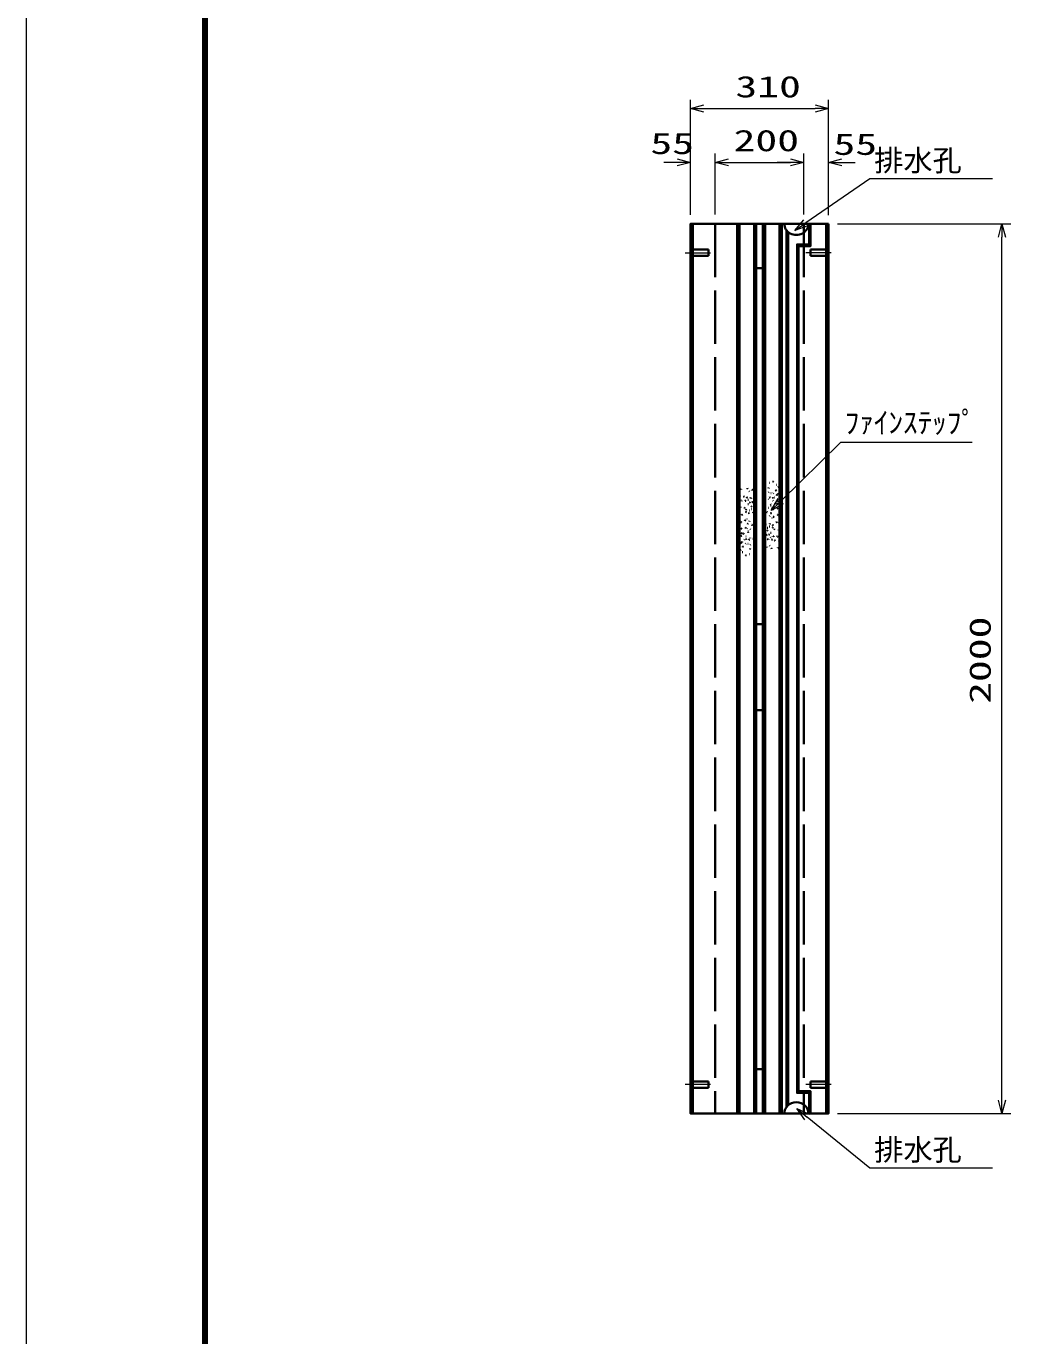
# Model space of a CAD drawing. Units: millimetres on the paper. Extents: x 0 to 841, y 0 to 594.
# Drawn here: x 0 to 110.7, y 269.1 to 416.3 of the extents above; entities that cross this region are included whole.
import ezdxf
from ezdxf.enums import TextEntityAlignment as Align

# ---------------------------------------------------------------- set-up
doc = ezdxf.new("R2010")
doc.units = ezdxf.units.MM
doc.linetypes.add('DASHED', pattern=[7.5, 6, -1.5])
doc.linetypes.add('USER1', pattern=[18.5, 12, -1.5, 3.5, -1.5])
for name, color, linetype, lineweight in [('D-BMK（構造物基準線）', 2, 'USER1', 18), ('D-STR-DIM（寸法）', 7, 'Continuous', 13), ('D-STR-HTXT（WS-旗）', 7, 'Continuous', 13), ('D-STR-HTXT（旗上げ）', 7, 'Continuous', 13), ('D-STR（構造物）', 1, 'Continuous', 35), ('D-TTL-LINE（区切線）', 7, 'Continuous', 18), ('D-TTL（外枠）', 2, 'Continuous', 140)]:
    doc.layers.add(name, color=color, linetype=linetype, lineweight=lineweight)
doc.styles.add('ＭＳ ゴシック', font='')
doc.styles.get('ＭＳ ゴシック').set_extended_font_data('MS Gothic')

# ---------------------------------------------------------------- blocks, each defined once
blk = doc.blocks.new('_Open30')
at = {"color": 7, "linetype": 'Continuous', "lineweight": 13}
for p, q in [((-1, 0.2679), (0, 0)), ((0, 0), (-1, -0.2679)), ((0, 0), (-1, 0))]:
    blk.add_line(p, q, dxfattribs=at)

msp = doc.modelspace()

# ---------------------------------------------------------------- linework, layer by layer
at = {"layer": 'D-BMK（構造物基準線）'}
for p, q in [((74.087, 390.834), (76.937, 390.834)), ((90.512, 390.834), (87.662, 390.834)), ((76.937, 297.334), (74.087, 297.334)), ((90.512, 297.334), (87.662, 297.334))]:
    msp.add_line(p, q, dxfattribs=at)
at = {"layer": 'D-STR-DIM（寸法）'}
for p, q in [((74.699, 401.981), (74.699, 408.031)), ((90.199, 402.011), (90.199, 408.031)), ((76.199, 407.031), (88.699, 407.031)), ((74.699, 395.084), (74.699, 401.981)), ((77.449, 395.136), (77.449, 401.981)), ((77.449, 395.136), (77.449, 401.981)), ((87.449, 395.151), (87.449, 401.981)), ((87.449, 395.121), (87.449, 401.981)), ((90.199, 395.054), (90.199, 401.981)), ((73.199, 400.981), (71.699, 400.981)), ((78.949, 400.981), (80.449, 400.981)), ((78.949, 400.981), (85.949, 400.981)), ((85.949, 400.981), (84.449, 400.981)), ((91.699, 400.981), (93.199, 400.981)), ((91.199, 394.084), (110.702, 394.084)), ((109.702, 295.584), (109.702, 392.584)), ((91.199, 294.084), (110.702, 294.084))]:
    msp.add_line(p, q, dxfattribs=at)
at = {"layer": 'D-STR-HTXT（WS-旗）'}
for points in [[(108.653, 399.13), (94.864, 399.13), (87.661, 394.189)], [(108.653, 287.935), (94.864, 287.935), (87.791, 293.688)]]:
    msp.add_lwpolyline(points, dxfattribs=at)
at = {"layer": 'D-STR-HTXT（旗上げ）'}
msp.add_lwpolyline([(106.371, 369.492), (91.542, 369.492), (84.833, 362.909)], dxfattribs=at)
at = {"layer": 'D-STR（構造物）'}
for p, q in [((74.949, 294.084), (74.949, 394.084)), ((79.947, 294.084), (79.947, 394.084)), ((80.197, 394.084), (80.197, 294.084)), ((81.831, 394.084), (81.831, 294.084)), ((82.072, 294.084), (82.072, 394.084)), ((82.072, 394.084), (82.072, 389.084)), ((82.826, 389.084), (82.826, 394.084)), ((82.826, 294.084), (82.826, 394.084)), ((83.066, 394.084), (83.066, 294.084)), ((83.066, 294.084), (83.066, 394.084)), ((84.697, 294.084), (84.697, 394.084)), ((84.947, 394.084), (84.947, 294.084)), ((85.499, 393.334), (85.499, 294.833)), ((85.672, 295.012), (85.672, 393.155)), ((89.949, 294.084), (89.949, 394.084)), ((86.672, 391.757), (86.672, 296.411)), ((86.845, 296.584), (86.845, 391.584)), ((88.197, 391.584), (86.845, 391.584)), ((82.072, 389.084), (82.072, 349.086)), ((80.39, 364.216), (80.386, 364.166)), ((81.292, 364.026), (81.327, 363.991)), ((81.874, 364.175), (81.895, 364.22)), ((83.005, 363.636), (83.001, 363.685)), ((83.441, 364.393), (83.476, 364.358)), ((83.503, 363.911), (83.46, 363.886)), ((83.476, 364.358), (83.512, 364.393)), ((83.517, 364.963), (83.565, 364.95)), ((83.761, 363.812), (83.712, 363.82)), ((83.987, 363.764), (84.004, 363.811)), ((84.318, 364.742), (84.368, 364.742)), ((84.585, 364.521), (84.549, 364.486)), ((84.62, 364.486), (84.585, 364.521)), ((80.242, 363.519), (80.237, 363.469)), ((80.308, 362.213), (80.313, 362.263)), ((80.33, 363.062), (80.362, 363.024)), ((80.461, 362.96), (80.456, 362.91)), ((80.85, 362.959), (80.863, 363.007)), ((80.85, 362.959), (80.899, 362.946)), ((81.192, 362.553), (81.142, 362.553)), ((81.152, 363.073), (81.197, 363.052)), ((81.434, 363.31), (81.434, 363.26)), ((81.494, 363.26), (81.533, 363.293)), ((81.494, 363.26), (81.526, 363.222)), ((81.542, 362.303), (81.59, 362.316)), ((81.542, 362.303), (81.555, 362.255)), ((81.871, 362.438), (81.888, 362.485)), ((82.896, 362.664), (82.857, 362.632)), ((83.197, 363.237), (83.15, 363.254)), ((83.447, 362.173), (83.497, 362.169)), ((83.472, 363.16), (83.493, 363.114)), ((83.617, 363.363), (83.576, 363.334)), ((83.617, 363.363), (83.645, 363.322)), ((83.69, 362.421), (83.74, 362.421)), ((83.694, 362.584), (83.703, 362.534)), ((83.978, 362.96), (83.928, 362.965)), ((84.126, 363.314), (84.171, 363.335)), ((84.207, 362.683), (84.175, 362.721)), ((80.32, 361.464), (80.312, 361.415)), ((80.935, 361.952), (80.922, 362)), ((80.935, 361.952), (80.983, 361.965)), ((81.011, 360.877), (81.019, 360.926)), ((81.34, 361.851), (81.29, 361.856)), ((81.317, 360.683), (81.292, 360.64)), ((81.555, 362.004), (81.505, 362.004)), ((83.128, 361.706), (83.096, 361.744)), ((83.296, 361.68), (83.253, 361.655)), ((83.296, 361.68), (83.271, 361.723)), ((83.565, 361.232), (83.59, 361.275)), ((83.805, 362.06), (83.853, 362.073)), ((83.872, 361.038), (83.863, 360.988)), ((80.675, 359.232), (80.707, 359.194)), ((81.078, 359.855), (81.03, 359.842)), ((81.192, 359.494), (81.142, 359.494)), ((81.188, 359.331), (81.18, 359.381)), ((81.385, 359.746), (81.435, 359.742)), ((81.586, 360.235), (81.629, 360.26)), ((81.586, 360.235), (81.611, 360.192)), ((81.754, 360.209), (81.786, 360.171)), ((81.987, 359.251), (82.025, 359.283)), ((83.011, 359.476), (82.994, 359.429)), ((83.341, 359.611), (83.293, 359.598)), ((83.327, 359.91), (83.377, 359.91)), ((83.341, 359.611), (83.328, 359.66)), ((83.542, 360.063), (83.592, 360.059)), ((83.691, 359.361), (83.741, 359.361)), ((83.948, 359.963), (83.9, 359.95)), ((83.948, 359.963), (83.961, 359.915)), ((84.562, 360.45), (84.571, 360.5)), ((84.574, 359.702), (84.57, 359.652)), ((80.756, 358.601), (80.711, 358.58)), ((80.896, 358.151), (80.878, 358.104)), ((80.904, 358.955), (80.954, 358.95)), ((81.121, 358.103), (81.171, 358.095)), ((81.266, 358.552), (81.237, 358.593)), ((81.266, 358.552), (81.307, 358.581)), ((81.379, 358.003), (81.423, 358.028)), ((81.41, 358.755), (81.389, 358.8)), ((81.686, 358.678), (81.733, 358.661)), ((81.878, 358.279), (81.882, 358.229)), ((83.008, 357.74), (82.987, 357.694)), ((83.388, 358.654), (83.35, 358.622)), ((83.388, 358.654), (83.356, 358.693)), ((83.448, 358.604), (83.448, 358.654)), ((83.591, 357.888), (83.555, 357.924)), ((83.731, 358.842), (83.685, 358.863)), ((84.032, 358.956), (83.984, 358.969)), ((84.032, 358.956), (84.019, 358.908)), ((84.422, 358.955), (84.426, 359.004)), ((84.493, 357.699), (84.497, 357.748)), ((84.553, 358.853), (84.52, 358.891)), ((84.641, 358.396), (84.645, 358.446)), ((80.262, 357.429), (80.298, 357.394)), ((80.298, 357.394), (80.333, 357.429)), ((80.565, 357.173), (80.515, 357.173)), ((81.366, 356.952), (81.317, 356.965)), ((81.406, 357.557), (81.371, 357.522)), ((81.406, 357.557), (81.442, 357.522)), ((82.826, 294.084), (82.826, 299.084)), ((88.197, 296.584), (88.197, 294.084))]:
    msp.add_line(p, q, dxfattribs=at)
at = {"layer": 'D-STR（構造物）', "linetype": 'DASHED'}
for p, q in [((77.449, 394.084), (77.449, 294.084)), ((87.449, 394.084), (87.449, 294.084)), ((88.199, 390.484), (90.199, 390.484)), ((90.199, 296.984), (88.199, 296.984))]:
    msp.add_line(p, q, dxfattribs=at)
at = {"layer": 'D-STR（構造物）'}
msp.add_lwpolyline([(90.199, 394.084), (90.199, 294.084), (74.699, 294.084), (74.699, 394.084)], close=True, dxfattribs=at)
for points in [[(88.197, 394.084), (88.197, 391.584), (88.024, 391.757), (88.024, 394.084)], [(86.845, 391.584), (86.672, 391.757), (88.024, 391.757)], [(82.057, 349.086), (82.826, 349.086), (82.826, 389.084), (82.057, 389.084)], [(83.934, 365.08), (83.972, 365.112), (84.005, 365.074)], [(80.297, 364.35), (80.259, 364.318), (80.291, 364.28)], [(81.126, 364.308), (81.081, 364.329), (81.102, 364.374)], [(81.666, 364.199), (81.631, 364.164), (81.666, 364.129)], [(81.914, 363.656), (81.864, 363.656), (81.864, 363.606)], [(84.294, 364.169), (84.307, 364.121), (84.259, 364.108)], [(84.385, 363.563), (84.394, 363.612), (84.443, 363.603)], [(84.515, 363.696), (84.556, 363.725), (84.584, 363.684)], [(80.733, 363.376), (80.701, 363.414), (80.74, 363.446)], [(80.804, 362.12), (80.772, 362.158), (80.81, 362.19)], [(81.08, 363.311), (81.03, 363.315), (81.035, 363.365)], [(81.398, 362.806), (81.363, 362.77), (81.398, 362.735)], [(81.656, 362.853), (81.643, 362.805), (81.692, 362.792)], [(83.031, 362.371), (83.06, 362.412), (83.019, 362.44)], [(83.906, 363.245), (83.947, 363.274), (83.975, 363.233)], [(84.31, 362.603), (84.281, 362.644), (84.24, 362.616)], [(84.415, 362.078), (84.465, 362.086), (84.473, 362.037)], [(84.467, 362.56), (84.476, 362.609), (84.427, 362.618)], [(84.47, 362.861), (84.495, 362.905), (84.538, 362.88)], [(80.26, 360.625), (80.219, 360.654), (80.248, 360.695)], [(80.477, 361.421), (80.506, 361.38), (80.547, 361.409)], [(80.812, 360.792), (80.841, 360.751), (80.882, 360.779)], [(80.969, 361.69), (80.921, 361.703), (80.934, 361.751)], [(81.299, 361.579), (81.261, 361.547), (81.293, 361.509)], [(81.769, 361.584), (81.728, 361.613), (81.756, 361.654)], [(81.93, 361.393), (81.892, 361.36), (81.86, 361.399)], [(83.699, 361.529), (83.748, 361.542), (83.735, 361.59)], [(83.961, 362.048), (84.002, 362.019), (83.974, 361.978)], [(84.07, 361.123), (84.042, 361.164), (84.001, 361.135)], [(84.453, 361.366), (84.502, 361.374), (84.511, 361.325)], [(84.622, 361.289), (84.663, 361.261), (84.635, 361.22)], [(80.43, 360.549), (80.381, 360.54), (80.372, 360.59)], [(80.415, 359.355), (80.407, 359.305), (80.456, 359.297)], [(80.467, 359.837), (80.418, 359.828), (80.409, 359.878)], [(80.572, 359.312), (80.601, 359.271), (80.642, 359.299)], [(80.921, 359.867), (80.88, 359.895), (80.909, 359.936)], [(81.183, 360.386), (81.135, 360.373), (81.148, 360.325)], [(81.851, 359.544), (81.823, 359.503), (81.864, 359.474)], [(83.023, 360.516), (82.991, 360.554), (82.952, 360.522)], [(83.126, 360.261), (83.155, 360.302), (83.114, 360.331)], [(83.484, 359.109), (83.52, 359.144), (83.484, 359.18)], [(83.584, 360.335), (83.622, 360.368), (83.59, 360.406)], [(83.913, 360.225), (83.962, 360.212), (83.949, 360.164)], [(84.078, 359.795), (84.11, 359.757), (84.072, 359.725)], [(84.405, 360.494), (84.376, 360.534), (84.335, 360.506)], [(80.368, 358.219), (80.327, 358.19), (80.298, 358.231)], [(80.413, 359.053), (80.388, 359.01), (80.345, 359.035)], [(80.498, 358.352), (80.489, 358.303), (80.44, 358.312)], [(80.589, 357.746), (80.576, 357.794), (80.624, 357.807)], [(80.977, 358.67), (80.936, 358.641), (80.907, 358.682)], [(82.969, 358.259), (83.019, 358.259), (83.019, 358.309)], [(83.226, 359.061), (83.239, 359.11), (83.191, 359.123)], [(83.216, 357.716), (83.252, 357.751), (83.216, 357.786)], [(83.802, 358.604), (83.852, 358.599), (83.848, 358.55)], [(84.149, 358.539), (84.181, 358.501), (84.143, 358.469)], [(80.948, 356.835), (80.91, 356.803), (80.878, 356.841)], [(83.756, 357.607), (83.801, 357.586), (83.78, 357.541)], [(84.585, 357.565), (84.623, 357.597), (84.591, 357.635)], [(82.057, 299.084), (82.826, 299.084), (82.826, 339.407), (82.057, 339.407)], [(88.024, 294.084), (88.024, 296.411), (86.672, 296.411), (86.845, 296.584), (88.197, 296.584), (88.024, 296.411)]]:
    msp.add_lwpolyline(points, dxfattribs=at)
at = {"layer": 'D-STR（構造物）', "linetype": 'DASHED'}
for points in [[(74.699, 390.484), (76.699, 390.484), (76.699, 391.184), (74.699, 391.184)], [(90.199, 391.184), (88.199, 391.184), (88.199, 390.484)], [(74.699, 296.984), (76.699, 296.984), (76.699, 297.684), (74.699, 297.684)], [(88.199, 296.984), (88.199, 297.684), (90.199, 297.684)]]:
    msp.add_lwpolyline(points, dxfattribs=at)
at = {"layer": 'D-STR（構造物）'}
for centre, start_param, end_param in [((86.59, 394.084), 6.283185, 9.4247777), ((86.59, 294.084), 3.1415927, 6.2831853)]:
    msp.add_ellipse(centre, major_axis=(-1.357, 0), ratio=0.9294, start_param=start_param, end_param=end_param, dxfattribs=at)
at = {"layer": 'D-TTL-LINE（区切線）'}
msp.add_line((0, 594), (0, 0), dxfattribs=at)
at = {"layer": 'D-TTL（外枠）'}
msp.add_line((20.1, 573.9), (20.1, 20.1), dxfattribs=at)

# ---------------------------------------------------------------- block references
at = {"layer": 'D-STR-DIM（寸法）', "xscale": 1.5, "yscale": 1.5}
for p, rotation in [((74.699, 407.031), 180), ((77.449, 400.981), 180), ((77.449, 400.981), 180), ((90.199, 400.981), 180), ((109.702, 394.084), 90), ((109.702, 294.084), 270)]:
    msp.add_blockref('_Open30', p, dxfattribs=dict(at, rotation=rotation))
for p in [(90.199, 407.031), (74.699, 400.981), (87.449, 400.981), (87.449, 400.981)]:
    msp.add_blockref('_Open30', p, dxfattribs=at)
at = {"layer": 'D-STR-HTXT（WS-旗）', "xscale": 1.5, "yscale": 1.5}
for p, rotation in [((86.424, 393.341), 214.4461), ((86.627, 294.634), 140.8822)]:
    msp.add_blockref('_Open30', p, dxfattribs=dict(at, rotation=rotation))
at = {"layer": 'D-STR-HTXT（旗上げ）', "xscale": 1.5, "yscale": 1.5, "rotation": 224.46124}
msp.add_blockref('_Open30', (83.763, 361.858), dxfattribs=at)

# ---------------------------------------------------------------- texts
at = {"layer": 'D-STR-DIM（寸法）', "style": 'ＭＳ ゴシック', "width": 1.5}
for s, p in [('310', (79.74, 407.568)), ('55', (70.18, 401.199)), ('200', (79.532, 401.518)), ('55', (90.764, 401.104))]:
    msp.add_text(s, height=2.405, dxfattribs=at).set_placement(p, align=Align.BOTTOM_LEFT)
msp.add_text('2000', height=2.405, rotation=90, dxfattribs=at).set_placement((109.165, 340.126), align=Align.BOTTOM_LEFT)
at = {"layer": 'D-STR-HTXT（WS-旗）', "style": 'ＭＳ ゴシック'}
for p in [(95.345, 399.282), (95.345, 288.087)]:
    msp.add_text('排水孔', height=2.405, dxfattribs=at).set_placement(p, align=Align.BOTTOM_LEFT)
at = {"layer": 'D-STR-HTXT（旗上げ）', "style": 'ＭＳ ゴシック'}
msp.add_text('ﾌｧｲﾝｽﾃｯﾌﾟ', height=2.405, dxfattribs=at).set_placement((92.021, 369.818), align=Align.BOTTOM_LEFT)

doc.saveas('drawing.dxf')
